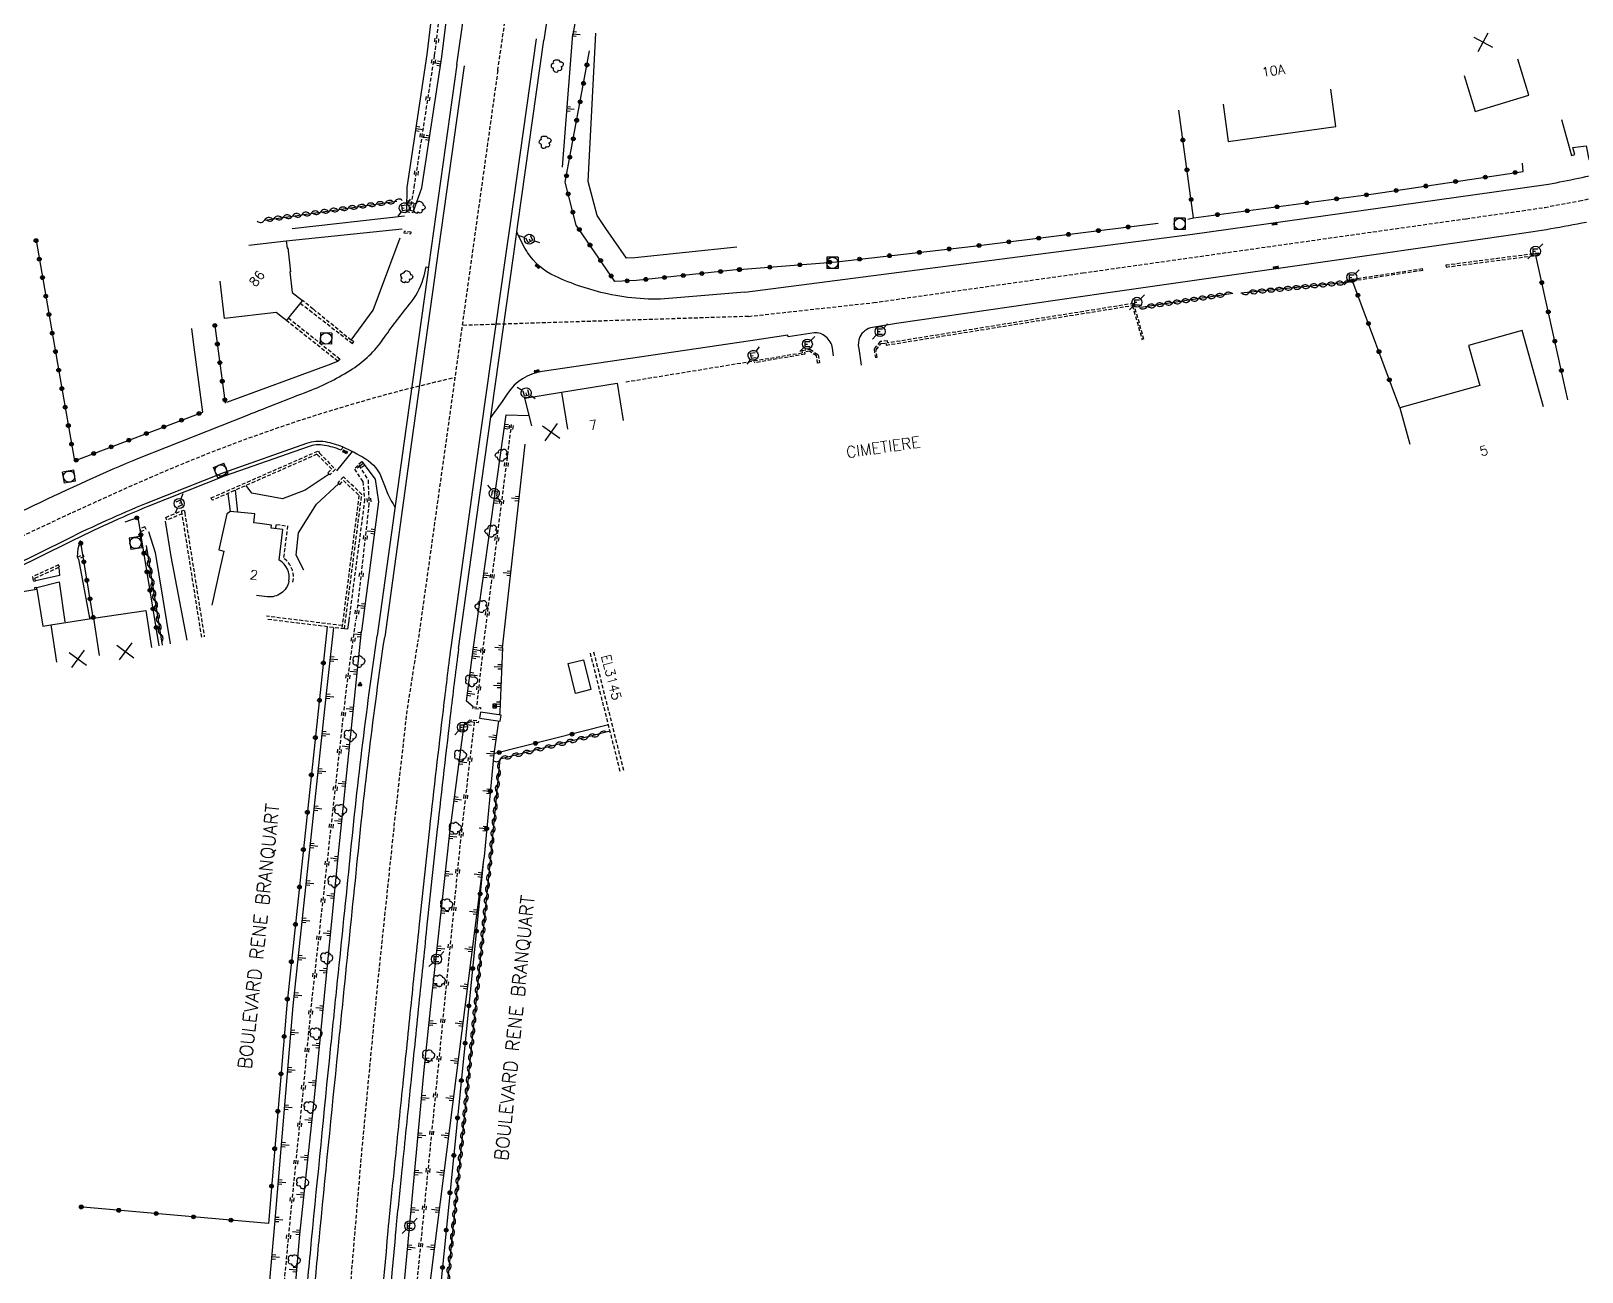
# Model space of a CAD drawing. Header units: millimetres. Extents: x 111000 to 112001, y 155000 to 156000.
# Drawn here: x 111459.2 to 111665.6, y 155247.1 to 155412.3 of the extents above; entities that cross this region are included whole.
import ezdxf
from ezdxf.enums import TextEntityAlignment as Align

# ---------------------------------------------------------------- set-up
doc = ezdxf.new("R2010")
doc.units = ezdxf.units.MM
doc.linetypes.add('DASHED', pattern=[0.75, 0.5, -0.25])
doc.layers.get('0').update_dxf_attribs({"linetype": 'CONTINUOUS'})
for name, color, linetype in [('W0001', 6, 'DASHED'), ('W0008', 7, 'CONTINUOUS'), ('W0100', 7, 'CONTINUOUS'), ('W0112', 1, 'DASHED'), ('W0211', 2, 'CONTINUOUS'), ('W0220', 5, 'DASHED'), ('W0300', 7, 'CONTINUOUS'), ('W0310', 3, 'CONTINUOUS'), ('W0322', 7, 'CONTINUOUS'), ('W0330', 7, 'CONTINUOUS'), ('W0334', 7, 'CONTINUOUS'), ('W0400', 7, 'CONTINUOUS'), ('W0420', 7, 'CONTINUOUS'), ('W0471', 7, 'CONTINUOUS'), ('W0851', 7, 'CONTINUOUS'), ('W0984', 7, 'CONTINUOUS'), ('W0989', 7, 'CONTINUOUS'), ('W0991', 7, 'CONTINUOUS'), ('W1102', 7, 'CONTINUOUS')]:
    doc.layers.add(name, color=color, linetype=linetype)
doc.styles.get("Standard").update_dxf_attribs({"font": 'romans.shx', "width": 0.85})

# ---------------------------------------------------------------- blocks, each defined once
blk = doc.blocks.new('t322o')
at = {"color": 0, "linetype": 'Continuous'}
for radius in [0.25, 0.15]:
    blk.add_circle((0, 0), radius, dxfattribs=at)
blk = doc.blocks.new('t310o')
at = {"color": 0, "linetype": 'Continuous'}
for centre, start, end in [((-0.5, 0.38), 216.8699, 323.1304), ((0.5, -0.37), 36.8699, 143.1303)]:
    blk.add_arc(centre, 0.625, start, end, dxfattribs=at)
blk = doc.blocks.new('t991o')
at = {"color": 0, "linetype": 'Continuous'}
for p, q in [((-1, 1), (1, -1)), ((-1, -1), (1, 1))]:
    blk.add_line(p, q, dxfattribs=at)
blk = doc.blocks.new('T300')
for p, q in [((-0.8, 0.51), (-0.86, 0.34)), ((-0.86, 0.34), (-0.86, 0.17)), ((-0.86, 0.17), (-0.74, 0.06)), ((-0.69, 0.63), (-0.8, 0.51)), ((-0.8, -0.06), (-0.74, 0.06)), ((-0.74, 0.06), (-0.69, 0.11)), ((-0.57, 0.69), (-0.69, 0.63)), ((-0.46, 0.69), (-0.57, 0.69)), ((-0.29, 0.63), (-0.46, 0.69)), ((-0.29, 0.63), (-0.17, 0.74)), ((-0.23, 0.57), (-0.29, 0.63)), ((-0.17, 0.74), (-0.06, 0.8)), ((-0.06, 0.8), (0.06, 0.8)), ((0.06, 0.8), (0.23, 0.74)), ((0.23, 0.74), (0.34, 0.63)), ((0.34, 0.63), (0.4, 0.51)), ((0.46, 0.46), (0.34, 0.46)), ((0.4, 0.51), (0.4, 0.46)), ((0.57, 0.4), (0.46, 0.46)), ((0.57, 0.4), (0.69, 0.29)), ((0.69, 0.29), (0.74, 0.17)), ((0.74, 0.06), (0.69, -0.17)), ((0.74, 0.17), (0.74, 0.06)), ((-0.8, -0.17), (-0.8, -0.06)), ((-0.8, -0.23), (-0.8, -0.17)), ((-0.74, -0.34), (-0.8, -0.23)), ((-0.69, -0.4), (-0.74, -0.34)), ((-0.51, -0.46), (-0.69, -0.4)), ((-0.4, -0.46), (-0.51, -0.46)), ((-0.4, -0.46), (-0.34, -0.46)), ((-0.34, -0.46), (-0.34, -0.4)), ((-0.34, -0.51), (-0.34, -0.46)), ((-0.29, -0.63), (-0.34, -0.51)), ((-0.17, -0.74), (-0.29, -0.63)), ((-0.06, -0.8), (-0.17, -0.74)), ((0.06, -0.8), (-0.06, -0.8)), ((0.17, -0.74), (0.06, -0.8)), ((0.23, -0.69), (0.17, -0.74)), ((0.29, -0.46), (0.23, -0.46)), ((0.29, -0.63), (0.23, -0.69)), ((0.46, -0.4), (0.29, -0.46)), ((0.34, -0.51), (0.29, -0.63)), ((0.34, -0.51), (0.34, -0.46)), ((0.57, -0.34), (0.46, -0.4)), ((0.63, -0.29), (0.57, -0.34)), ((0.69, -0.17), (0.63, -0.29))]:
    blk.add_line(p, q)
blk = doc.blocks.new('T851')
for p, q in [((-0.25, -0.15), (0, 0.32)), ((0, 0.32), (0.25, -0.15)), ((-0.25, -0.15), (0.25, -0.15))]:
    blk.add_line(p, q)
for major_axis in [(-0.106, 0.106), (-0.0354, 0.0354), (-0.0236, 0.0236)]:
    blk.add_ellipse((0, 0), major_axis=major_axis, ratio=1, start_param=3.926991, end_param=10.210176)
blk = doc.blocks.new('T471')
for p, q in [((-0.333334, 0.333334), (-0.333334, -0.333334)), ((-0.333334, 0.333334), (0.333334, 0.333334)), ((-0.333334, 0), (0, 0)), ((0.500001, 0.500001), (1.000002, 1.000002)), ((-0.500001, -0.500001), (-1.000002, -1.000002)), ((-0.333334, -0.333334), (0.333334, -0.333334))]:
    blk.add_line(p, q)
blk.add_ellipse((0, 0), major_axis=(0.471405, 0.471405), ratio=1, start_param=5.4977871438, end_param=11.780972451)
blk = doc.blocks.new('t330o')
at = {"color": 0, "linetype": 'Continuous'}
for p, q in [((0.25, -0.25), (-0.25, 0.25)), ((-0.25, -0.25), (0.25, 0.25)), ((-0.25, 0.25), (-0.25, -0.25)), ((0.25, 0.25), (-0.25, 0.25)), ((0.25, -0.25), (0.25, 0.25)), ((-0.25, -0.25), (0.25, -0.25)), ((-0.25, -0.25), (-0.25, -0.25))]:
    blk.add_line(p, q, dxfattribs=at)
blk = doc.blocks.new('t211o')
at = {"color": 0, "linetype": 'Continuous'}
for p, q in [((-0.29, 0.5), (-0.29, 0)), ((0, 1), (0, 0)), ((0.29, 0.5), (0.29, 0))]:
    blk.add_line(p, q, dxfattribs=at)
blk = doc.blocks.new('t220o')
at = {"color": 0, "linetype": 'Continuous'}
for p, q in [((-0.25, 0.25), (0.25, 0.25)), ((-0.25, -0.25), (0.25, -0.25))]:
    blk.add_line(p, q, dxfattribs=at)
blk = doc.blocks.new('T420')
for p, q in [((0.75, 0.75), (-0.75, 0.75)), ((-0.75, 0.75), (-0.75, -0.75)), ((0.75, 0.75), (0.75, -0.75)), ((0.75, -0.75), (-0.75, -0.75))]:
    blk.add_line(p, q)
blk.add_ellipse((0, 0), major_axis=(-0.53, 0.53), ratio=1, start_param=3.926991, end_param=10.210176)
blk = doc.blocks.new('T400')
for p, q in [((-0.15, 0.3), (0.15, 0.3)), ((-0.15, -0.25), (-0.15, 0.3)), ((-0.15, 0.15), (0.15, 0.15)), ((-0.15, 0), (0.15, 0)), ((0.15, 0.3), (0.15, -0.25)), ((-0.15, -0.15), (0.15, -0.15)), ((-0.15, -0.25), (-0.15, -0.3)), ((-0.15, -0.3), (0.15, -0.3)), ((0.15, -0.3), (0.15, -0.25))]:
    blk.add_line(p, q)

msp = doc.modelspace()

# ---------------------------------------------------------------- linework, layer by layer
at = {"layer": 'W0001'}
for points in [[(111521.31, 155407.08), (111529.02, 155459.93), (111542.37, 155554.33), (111554.45, 155639.69), (111561.96, 155692.76), (111570.77, 155754.75), (111575.61, 155788.73), (111579.41, 155815.55), (111583, 155840.1)], [(111554.67, 155374.33), (111571.34, 155376.17), (111599.17, 155380.12), (111650.17, 155387.34), (111657.62, 155388.4), (111660.65, 155388.85), (111665.27, 155389.71), (111669.8, 155390.71), (111679.42, 155392.99), (111691.83, 155396.34), (111704.57, 155400.53), (111715.89, 155404.69), (111725.91, 155408.6), (111745.86, 155417.54), (111763.65, 155425.97), (111801.64, 155443.97), (111812.75, 155450.01), (111816.06, 155450.69), (111818.77, 155451.49), (111823.01, 155451.83), (111830.94, 155451)]]:
    msp.add_lwpolyline(points, dxfattribs=at)
at = {"layer": 'W0001', "flags": 128}
for points in [[(111521.31, 155407.08), (111517.68, 155381.08), (111510.69, 155331.03)], [(111554.67, 155374.33), (111516.57, 155373.13)], [(111493.92, 155143.55), (111496.32, 155180.63), (111497.92, 155202.52), (111498.83, 155213.43), (111500, 155226.12), (111501.75, 155245.65), (111503.14, 155262.22), (111505.3, 155285.06), (111507.67, 155307.76), (111509.26, 155321.87), (111510.69, 155331.03)]]:
    msp.add_lwpolyline(points, dxfattribs=at)
msp.add_lwpolyline([(111000, 155065.35), (111055.13, 155098.12, 0.005031), (111060.45, 155101.35, 0.038896), (111099.16, 155129.82), (111132.87, 155161.85, -0.042143), (111182.7, 155201.78, -0.031173), (111199.26, 155212.1, -0.0041), (111214.33, 155220.08), (111252.55, 155239.91), (111346.76, 155289.06), (111394.07, 155312.91), (111447.53, 155339.92, -0.013605), (111474.75, 155352.75, -0.047657), (111515.6, 155366.21, 1.722825)], format="xyb", dxfattribs=at)
at = {"layer": 'W0008', "flags": 128}
for points in [[(111515.85, 155407.85), (111530.32, 155508.54), (111530.32, 155508.54), (111551.33, 155656.81), (111558.71, 155708.97), (111558.71, 155708.97), (111561.34, 155728.08), (111566.57, 155764.2), (111566.57, 155764.2), (111577.52, 155840.9)], [(111588.47, 155839.3), (111585.4, 155818.63), (111576.76, 155757.67), (111576.76, 155757.67), (111567.59, 155693.38), (111555.24, 155606.22), (111555.24, 155606.22), (111543.38, 155521.98), (111532.98, 155448.52), (111527.45, 155411.13), (111527.45, 155411.13)], [(111515.1, 155330.26), (111518.5, 155354.81), (111522.38, 155382.38), (111522.99, 155386.71), (111526.46, 155411.27)], [(111516.84, 155407.71), (111513.13, 155381.11), (111512.95, 155379.78), (111509.79, 155357.27), (111506.26, 155331.65)]]:
    msp.add_lwpolyline(points, dxfattribs=at)
for points in [[(111554.19, 155377.57), (111613.76, 155385.3), (111653.9, 155390.9), (111653.9, 155390.9), (111661.15, 155391.93, 0.003), (111669.1, 155393.57, 0.0123)], [(111666.19, 155386.84, -0.0124), (111656.71, 155385.23), (111632.04, 155381.7), (111632.04, 155381.7), (111601.94, 155377.36), (111574.37, 155373.37), (111571.18, 155372.86, 0.2387), (111569.48, 155371.59, 0.1442), (111569.34, 155370.06), (111569.69, 155367.82), (111569.69, 155367.82)], [(111554.19, 155377.57), (111544.61, 155376.74, -0.076551), (111535.93, 155377.32, -0.052736), (111528.93, 155379.68, -0.143096), (111525.27, 155382.86, -0.00482), (111525.1, 155383.13, -0.0428), (111523.85, 155385.61, -1.772764)], [(111566, 155369.1), (111565.86, 155370.09, 0.185), (111564.97, 155371.61, 0.2113), (111563.4, 155372.14), (111559.97, 155371.59), (111559.93, 155371.81), (111554.95, 155371.08)], [(111554.95, 155371.08), (111527.23, 155367.01, 0.213144), (111522.61, 155364.08, -0.015671), (111520.37, 155360.92, 2.092288)], [(111325.08, 155274.55), (111348.11, 155286.46), (111352.36, 155287.54), (111353.78, 155288.1), (111369.13, 155296.07), (111380.16, 155301.81), (111395.66, 155309.83), (111405.76, 155315.08), (111424.75, 155324.98), (111436.51, 155330.99), (111453.07, 155339.31), (111464.08, 155344.73, -0.016171), (111474.54, 155349.47), (111484.85, 155353.55), (111495.9, 155357.45, -0.129077), (111498.35, 155357.66, -0.059528), (111500.67, 155356.96, -0.034173), (111503.67, 155355.4, -0.176827), (111505.97, 155352.5, 0.057038), (111507.63, 155348.94, -0.966)], [(111490.56, 155178.86), (111492.08, 155199.81, -0.000064), (111492.81, 155208.47, -0.000237), (111493.01, 155210.82, -0.000008), (111495.61, 155241.25, -0.000466), (111495.65, 155241.77, -0.002547), (111496.54, 155251.36, -0.00096), (111499.06, 155276.78, -0.000221), (111499.89, 155284.89, -0.000109), (111501.58, 155301.34, -0.012702), (111505.27, 155331.78, -0.000755)], [(111516.09, 155330.12, 0.002873), (111515.06, 155321.78, 0.00179), (111513.25, 155306.05, 0.002141), (111511.84, 155292.88, 0.000051), (111510.8, 155282.78, 0.000048), (111509.7, 155271.99, 0.000068), (111508.54, 155260.71, 0.000105), (111507.8, 155253.41, 0.003394), (111507.71, 155252.48, 0.000072), (111503.86, 155208.65, 0.001484), (111503.65, 155206.19), (111502.81, 155195.71), (111501.41, 155176.1, 0.052714), (111502.25, 155174.09, 0.079304), (111503.13, 155172.95, 0.01118), (111504.69, 155171.56, 0.047464), (111505.09, 155171.27, 0.002946), (111506.09, 155170.71, 0.009508), (111506.4, 155170.55), (111510.13, 155168.66, 0.007571), (111510.55, 155168.46, -0.000857), (111514.28, 155166.71, -0.00408), (111516.19, 155165.78, -0.00147), (111518.28, 155164.75, -0.00147)]]:
    msp.add_lwpolyline(points, format="xyb", dxfattribs=at)
at = {"layer": 'W0008'}
for points in [[(111342.29, 155290.05), (111372.35, 155305.58), (111378.01, 155308.5), (111378.06, 155308.43), (111385.35, 155312.19), (111385.3, 155312.29), (111404.97, 155322.44), (111446.17, 155342.63), (111459.63, 155349.19, -0.014411), (111473.65, 155355.52), (111488, 155361.2, -0.001853), (111496.11, 155364.37, 0.051018), (111501.97, 155367.35, 0.097848), (111506.03, 155371.27, -0.020245), (111509.53, 155375.9, 0.096467), (111511.4, 155379.35, 0.039015), (111511.76, 155380.91), (111512.09, 155380.86)], [(111489.38, 155143.55), (111490.67, 155165.11), (111491.57, 155178.89), (111493.08, 155199.73, -0.000064), (111493.81, 155208.39, -0.000237), (111494.01, 155210.74, -0.000008), (111496.6, 155241.17, -0.000466), (111496.65, 155241.69, -0.002547), (111497.53, 155251.26, -0.00096), (111500.06, 155276.67, -0.000221), (111500.88, 155284.79, -0.000109), (111502.57, 155301.24, -0.012703), (111506.26, 155331.64, -0.012703)], [(111498.47, 155143.55), (111499.44, 155161.75), (111500.41, 155176.16), (111501.81, 155195.79), (111502.66, 155206.27, -0.001484), (111502.87, 155208.74, -0.000072), (111506.72, 155252.57, -0.003394), (111506.81, 155253.51, -0.000105), (111507.55, 155260.81, -0.000068), (111508.7, 155272.09, -0.000048), (111509.81, 155282.88, -0.000051), (111510.85, 155292.98, -0.002141), (111512.26, 155306.16, -0.001789), (111514.07, 155321.9, -0.002873), (111515.1, 155330.25)]]:
    msp.add_lwpolyline(points, format="xyb", dxfattribs=at)
for points in [[(111474.82, 155345.68), (111475.71, 155342.89), (111477.71, 155330.75)], [(111479.99, 155331.22), (111477.86, 155342.36), (111477.07, 155347.06)]]:
    msp.add_lwpolyline(points, dxfattribs=at)
at = {"layer": 'W0008', "flags": 128}
msp.add_lwpolyline([(111518.87, 155320.84), (111521.61, 155320.42), (111521.74, 155321.24), (111519, 155321.65)], close=True, dxfattribs=at)
at = {"layer": 'W0100', "flags": 128}
for points in [[(111649.92, 155406.41), (111651.38, 155401.63), (111658.51, 155403.8), (111658.51, 155403.8), (111657.05, 155408.59)], [(111617.83, 155402.59), (111618.52, 155397.64), (111632.85, 155399.62), (111632.85, 155399.62), (111632.16, 155404.58)]]:
    msp.add_lwpolyline(points, dxfattribs=at)
at = {"layer": 'W0100'}
for points in [[(111662.86, 155400.57), (111664.19, 155395.75), (111664.64, 155395.88), (111664.39, 155396.81), (111666.14, 155397.04), (111666.5, 155395.22), (111682.49, 155398.18), (111681.16, 155403)], [(111488.19, 155383.82), (111493.16, 155384.39), (111493.27, 155383.43), (111493.36, 155383.45), (111493.73, 155380.28), (111493.63, 155380.26), (111493.95, 155377.53), (111495.31, 155376.46), (111493.73, 155374.48), (111493.18, 155373.78), (111492.67, 155374.19), (111491.82, 155374.86), (111484.94, 155374.06), (111484.36, 155379.02)], [(111660.47, 155362.3), (111657.63, 155372.44), (111650.52, 155370.45), (111652.01, 155365.13), (111641.37, 155362.15), (111642.71, 155357.33)], [(111525.84, 155359.77), (111524.91, 155363.45), (111529.81, 155364.24), (111537.2, 155365.42), (111537.99, 155360.49)], [(111493.51, 155339.06), (111493.51, 155339.06), (111493.45, 155338.83), (111493.37, 155338.6), (111493.26, 155338.38), (111493.14, 155338.17), (111493, 155337.97), (111492.84, 155337.79), (111492.66, 155337.62), (111492.47, 155337.47), (111492.27, 155337.33), (111492.05, 155337.22), (111491.83, 155337.13), (111491.59, 155337.06), (111491.36, 155337.01), (111491.11, 155336.98), (111490.87, 155336.98), (111490.63, 155337), (111489.2, 155337.18)]]:
    msp.add_lwpolyline(points, dxfattribs=at)
for points in [[(111493.51, 155339.06, 0.330124), (111492.2, 155341.87), (111492.72, 155345.96), (111491.16, 155346.15), (111491.21, 155346.55), (111489.65, 155346.75), (111488.83, 155346.85), (111488.98, 155348.06), (111485.74, 155348.36), (111485.26, 155348.05), (111484.19, 155343.23), (111484.83, 155343.08), (111484.31, 155340.71), (111483.24, 155335.89)], [(111450.3, 155329.86), (111448.01, 155334.31), (111453, 155336.88), (111453.79, 155337.01, -0.305204), (111456.79, 155337.5), (111459.98, 155338), (111460.76, 155333.08), (111461.84, 155333.25), (111467.52, 155334.13), (111474.46, 155335.19), (111475.21, 155330.25)]]:
    msp.add_lwpolyline(points, format="xyb", dxfattribs=at)
at = {"layer": 'W0100', "flags": 128}
msp.add_lwpolyline([(111532.7, 155328.62), (111533.7, 155324.64), (111531.67, 155324.13), (111530.66, 155328.11)], close=True, dxfattribs=at)
at = {"layer": 'W0112'}
for points in [[(111509.12, 155388.28), (111510.07, 155388.17), (111510.1, 155388.36), (111509.15, 155388.47)], [(111508.81, 155385.46), (111509.76, 155385.34), (111509.77, 155385.53), (111508.83, 155385.64)], [(111659.86, 155382.75), (111647.47, 155381.14), (111647.51, 155380.9), (111659.9, 155382.5)], [(111635, 155379.28), (111644.35, 155380.69), (111644.39, 155380.45), (111635.04, 155379.04)], [(111483.31, 155349.84), (111483.17, 155350.16), (111497.43, 155356.43), (111497.57, 155356.13), (111499.7, 155353.99), (111498.96, 155353.23), (111498.71, 155353.48), (111499.21, 155353.99), (111497.24, 155355.97)], [(111473.66, 155346.06), (111473.79, 155345.71), (111474.5, 155345.97), (111474.36, 155346.32)], [(111459.5, 155339.08), (111459.79, 155339.14), (111459.72, 155339.49), (111462.98, 155340.95), (111462.86, 155341.23), (111459.38, 155339.67)], [(111466.1, 155342.64), (111466.23, 155342.37), (111465.49, 155342.01), (111465.36, 155342.28)]]:
    msp.add_lwpolyline(points, close=True, dxfattribs=at)
for points in [[(111495.03, 155376.11), (111496.24, 155375.17), (111501.96, 155370.73), (111502.17, 155371), (111501.79, 155371.15), (111496.73, 155375.3), (111495.31, 155376.46)], [(111493.44, 155374.12), (111500.29, 155368.68), (111500.02, 155368.37), (111493.18, 155373.78)], [(111607.31, 155371.25), (111605.95, 155376.06), (111573.21, 155370.79), (111573.19, 155371.08), (111572.2, 155370.98), (111571.38, 155369.95), (111571.57, 155368.86), (111571.81, 155368.9), (111571.65, 155369.88), (111572.33, 155370.74), (111572.96, 155370.8), (111572.98, 155370.5), (111605.77, 155375.78), (111607.07, 155371.19)], [(111555.4, 155368.41), (111561.88, 155369.5), (111561.82, 155369.8), (111562.85, 155369.96), (111563.94, 155369.23), (111564.12, 155368.14), (111563.88, 155368.09), (111563.71, 155369.08), (111562.79, 155369.7), (111562.11, 155369.59), (111562.17, 155369.29), (111555.44, 155368.16)], [(111538.34, 155365.61), (111555.4, 155368.41)], [(111503.2, 155355), (111502.22, 155354), (111503.34, 155352.33), (111503.59, 155349.94), (111501.48, 155333.82)], [(111500.9, 155332.73), (111503.21, 155350.62), (111500.77, 155352.98), (111500.02, 155352.19), (111500.27, 155351.95), (111500.78, 155352.48), (111502.84, 155350.49), (111500.55, 155332.78)], [(111479.31, 155348.05), (111477.27, 155347.2), (111477.12, 155347.57), (111479.24, 155348.46)], [(111481.91, 155331.61), (111479.24, 155348.46), (111479.59, 155348.54), (111479.64, 155348.2), (111482.25, 155331.68)], [(111459.98, 155338), (111459.95, 155338.22), (111459.66, 155338.18), (111459.68, 155337.95)], [(111500.9, 155332.73), (111490.49, 155334)], [(111500.6, 155333.17), (111490.54, 155334.4)]]:
    msp.add_lwpolyline(points, dxfattribs=at)
msp.add_lwpolyline([(111491.77, 155346.08), (111491.84, 155346.62), (111493.33, 155346.43), (111492.79, 155342.15, -0.296429), (111494.05, 155338.95)], format="xyb", dxfattribs=at)
at = {"layer": 'W0112', "flags": 128}
for points in [[(111537.6, 155313.75), (111533.57, 155329.75)], [(111538.08, 155313.87), (111534.05, 155329.87)]]:
    msp.add_lwpolyline(points, dxfattribs=at)
for points in [[(111517.71, 155320.38), (111518.76, 155320.24), (111518.79, 155320.43), (111517.74, 155320.58)], [(111518.02, 155322.33), (111519.03, 155322.24), (111519.01, 155322.02), (111518, 155322.11)]]:
    msp.add_lwpolyline(points, close=True, dxfattribs=at)
at = {"layer": 'W0211'}
for points in [[(111550.7, 155549.05), (111546.14, 155526.51), (111539.15, 155476.66), (111541.55, 155475.1), (111539.53, 155464.53), (111534.57, 155429.62), (111531.25, 155411.64)], [(111515.52, 155438.18), (111515.33, 155438.2), (111515.33, 155438.2), (111511.89, 155409.21)], [(111513.87, 155408.91), (111517.61, 155438.86)], [(111531.27, 155411.92), (111529.86, 155394.19)], [(111510.1, 155388.36), (111511.2, 155391.44), (111513.87, 155408.91)], [(111518.04, 155329.96), (111522.42, 155361.23), (111525.5, 155361.14)], [(111521.92, 155330.19), (111524.94, 155357.32)], [(111503.2, 155355), (111504.99, 155352.66), (111505.45, 155349.62), (111503.19, 155332.42)], [(111485.75, 155177.1), (111485.71, 155177.86), (111485.76, 155179.32), (111489, 155223.94), (111491.64, 155253.47), (111494.09, 155282.54), (111498.57, 155324.53), (111499.47, 155332.91)], [(111488.06, 155177.02), (111488.72, 155177.65), (111490.61, 155202.41), (111492.33, 155220.98), (111494.95, 155252.09), (111496.94, 155270.34), (111500.17, 155303.27), (111503.19, 155332.42)], [(111518.02, 155322.33), (111517.13, 155323.12), (111518.04, 155329.96)], [(111521.92, 155330.19), (111521.59, 155321.7), (111521.53, 155321.27)], [(111503.64, 155173.61), (111503.26, 155174.24), (111505.43, 155204.46), (111506.54, 155220.5), (111511.53, 155273.99), (111512.55, 155283.71), (111514.91, 155305.56), (111516.84, 155319.97), (111517.71, 155320.38)], [(111521.41, 155320.45), (111520.8, 155316.09)], [(111519.43, 155301.99), (111510.35, 155230.53), (111510, 155226.33), (111505.79, 155173.69), (111505.39, 155173.48)]]:
    msp.add_lwpolyline(points, dxfattribs=at)
at = {"layer": 'W0211', "flags": 128}
for points in [[(111511.89, 155409.21), (111509.19, 155391.49), (111509.15, 155388.47)], [(111501.48, 155333.82), (111501.32, 155332.68), (111500.9, 155332.73)]]:
    msp.add_lwpolyline(points, dxfattribs=at)
at = {"layer": 'W0220'}
for p, q in [((111512.91, 155409.1), (111516.58, 155439.02)), ((111512.93, 155411.36), (111512.9, 155411.12)), ((111513.43, 155411.3), (111513.4, 155411.05)), ((111512.9, 155411.12), (111512.87, 155410.87)), ((111513.4, 155411.05), (111513.37, 155410.81))]:
    msp.add_line(p, q, dxfattribs=at)
for points in [[(111509.63, 155388.41), (111510.19, 155391.52), (111512.91, 155409.1)], [(111519.32, 155329.81), (111523.15, 155359.92)], [(111502.81, 155354.5), (111504.04, 155352.54), (111504.17, 155349.4), (111502.43, 155333.89)]]:
    msp.add_lwpolyline(points, dxfattribs=at)
at = {"layer": 'W0220', "flags": 128}
for points in [[(111487.01, 155177.06), (111490.82, 155223.63), (111493.86, 155255.79), (111495.41, 155271.08), (111496.49, 155282.36), (111501.17, 155324.74), (111502.43, 155333.89)], [(111519.32, 155329.81), (111518.47, 155322.33)], [(111518.17, 155320.31), (111516.39, 155305.04), (111508.02, 155220.26), (111506.74, 155202.84), (111504.57, 155173.56)]]:
    msp.add_lwpolyline(points, dxfattribs=at)
at = {"layer": 'W0310'}
for points in [[(111490.28, 155387.16), (111507.88, 155389.67)], [(111619.14, 155377.39), (111606.89, 155375.52)], [(111474.52, 155343.83), (111476.66, 155330.54)]]:
    msp.add_lwpolyline(points, dxfattribs=at)
at = {"layer": 'W0310', "flags": 128}
for points in [[(111635.11, 155378.94), (111620.18, 155377.42), (111620.18, 155377.42)], [(111536.25, 155319.09), (111521.6, 155315.39), (111520.3, 155301.9), (111513.04, 155230.03), (111507.39, 155174.23)]]:
    msp.add_lwpolyline(points, dxfattribs=at)
at = {"layer": 'W0322'}
for points in [[(111553.14, 155383.55), (111539.54, 155382.12), (111538.43, 155382.07), (111535.7, 155386.05), (111534.52, 155387.76), (111533.36, 155392.3), (111534.37, 155412.06)], [(111553.45, 155380.56), (111539.77, 155379.13), (111536.91, 155378.99), (111532.64, 155385.21), (111531.75, 155386.5), (111530.29, 155392.2), (111533.53, 155409.67)], [(111613.92, 155387.46), (111611.93, 155401.77)], [(111459.86, 155384.42), (111463.07, 155366.02), (111464.98, 155355.1), (111482.04, 155361.58)], [(111483.65, 155373.13), (111483.84, 155371.75), (111485.04, 155362.77)], [(111476.25, 155330.46), (111473.43, 155347.55), (111471.69, 155346.92)], [(111467.45, 155334.26), (111465.76, 155344.47)], [(111498.61, 155333.01), (111493.23, 155282.63), (111490.78, 155253.55), (111465.59, 155255.77)], [(111536.04, 155319.93), (111520.8, 155316.09), (111519.48, 155302.42), (111519.43, 155301.99), (111512.17, 155230.11), (111506.52, 155174.32)]]:
    msp.add_lwpolyline(points, dxfattribs=at)
at = {"layer": 'W0322', "flags": 128}
for points in [[(111613.14, 155387.29), (111613.92, 155387.46), (111637.87, 155390.64), (111657.76, 155393.64), (111657.76, 155393.64), (111657.69, 155394.74)], [(111553.45, 155380.56), (111566.39, 155381.61), (111584.63, 155383.68), (111609.18, 155386.74), (111609.18, 155386.74)], [(111663.73, 155363.22), (111659.44, 155382.44)], [(111641.37, 155362.15), (111635.11, 155378.94), (111635.11, 155378.94)]]:
    msp.add_lwpolyline(points, dxfattribs=at)
at = {"layer": 'W0334', "flags": 128}
for points in [[(111516.09, 155330.12), (111519.49, 155354.67), (111523.43, 155382.67), (111523.98, 155386.57), (111527.45, 155411.13)], [(111515.85, 155407.85), (111512.14, 155381.25), (111511.9, 155379.49), (111508.8, 155357.41), (111505.27, 155331.78)]]:
    msp.add_lwpolyline(points, dxfattribs=at)
at = {"layer": 'W0334'}
for points in [[(111508.91, 155387.66), (111493.93, 155386)], [(111493.16, 155384.39), (111508.58, 155386.01)], [(111501.79, 155371.15), (111504.72, 155375.15), (111505.71, 155377.78), (111508.32, 155384.8)], [(111482.04, 155361.58), (111480.81, 155370.92), (111480.58, 155372.71)], [(111485.25, 155362.92), (111498.78, 155367.87), (111500.02, 155368.37)], [(111499.88, 155353.76), (111501.96, 155356.35)], [(111498.86, 155353.34), (111495.67, 155351.18), (111492.65, 155350.04), (111488.56, 155350.78), (111487.83, 155351.83)], [(111495.52, 155340.54), (111494.49, 155342.54), (111494.81, 155345.51), (111497.18, 155349.32), (111500.16, 155352.06)], [(111485.74, 155348.36), (111485.41, 155350.77)], [(111486.35, 155351.18), (111486.67, 155348.27)], [(111465.36, 155342.28), (111465.47, 155343.43), (111465.76, 155344.47)], [(111465.5, 155342.02), (111466.97, 155334.14)], [(111462.89, 155340.91), (111462.97, 155339.81), (111460.01, 155339.17), (111459.79, 155339.14)], [(111459.95, 155338.22), (111462.93, 155338.97), (111463.68, 155333.64)]]:
    msp.add_lwpolyline(points, dxfattribs=at)
msp.add_lwpolyline([(111500.67, 155356.96), (111500.45, 155356.51, 0.058899), (111498.26, 155357.16, 0.129077), (111496.07, 155356.98), (111485.03, 155353.08), (111474.73, 155349.01, 0.016166), (111464.3, 155344.28), (111453.29, 155338.86), (111436.74, 155330.54), (111424.98, 155324.53), (111405.99, 155314.64), (111395.89, 155309.39), (111380.39, 155301.37), (111369.36, 155295.63), (111353.99, 155287.65), (111352.51, 155287.07), (111348.29, 155285.99), (111325.31, 155274.11), (111314.07, 155268.26), (111294.13, 155257.9), (111278.71, 155249.9)], format="xyb", dxfattribs=at)
at = {"layer": 'W1102'}
for p, q in [((111529.81, 155364.24), (111530.6, 155359.3)), ((111461.84, 155333.25), (111462.58, 155328.3)), ((111467.52, 155334.13), (111468.28, 155329.18))]:
    msp.add_line(p, q, dxfattribs=at)

# ---------------------------------------------------------------- block references
at = {"layer": 'W0211'}
for p, rotation in [((111531.27, 155411.92), 265.4670981108177), ((111513.73, 155407.98), 81.29709833330224), ((111530.48, 155401.96), 265.4670981108177), ((111510.39, 155399.32), 261.3336410898644), ((111512.22, 155398.09), 81.29709833330224), ((111509.16, 155389.41), 269.1020874488382), ((111522.2, 155359.67), 262.0334527776127), ((111503.38, 155354.77), 127.3841631802307), ((111520.81, 155349.77), 262.0334527776127), ((111524.13, 155350.07), 83.65248184333883), ((111504.93, 155345.67), 82.50924417410144), ((111519.43, 155339.86), 262.0334527776127), ((111523.03, 155340.13), 83.65248184333883), ((111503.63, 155335.75), 82.50924417410144), ((111503.14, 155331.96), 84.093330322241), ((111499.02, 155328.71), 263.8982779392109), ((111517.93, 155329.1), 262.3986427833296), ((111518.04, 155329.96), 262.0334527776127), ((111521.92, 155330.19), 83.65248184333883), ((111502.63, 155326.99), 84.09333032194118), ((111517.6, 155326.62), 262.3986427841926), ((111521.82, 155327.69), 87.73286751394443), ((111521.72, 155325.19), 87.73286751425701), ((111498.49, 155323.74), 263.8982779394063), ((111517.27, 155324.14), 262.3986427837988), ((111521.63, 155322.7), 87.73286751399557), ((111502.11, 155322.02), 84.09333032232352), ((111497.96, 155318.77), 263.8982779394071), ((111516.84, 155319.97), 262.3809741642892), ((111521.1, 155318.26), 81.99652346072317), ((111501.6, 155317.04), 84.0933303223486), ((111520.8, 155316.09), 84.47701446536536), ((111516.18, 155315.01), 262.3809741640985), ((111497.43, 155313.8), 263.8982779393727), ((111501.08, 155312.07), 84.09333032243822), ((111515.51, 155310.06), 262.3809741649924), ((111520.32, 155311.11), 84.47701446531052), ((111496.9, 155308.83), 263.8982779393734), ((111500.57, 155307.1), 84.09333032239493), ((111519.83, 155306.13), 84.47701446528325), ((111496.36, 155303.86), 263.898277939374), ((111514.86, 155305.1), 263.82406820356), ((111500.06, 155302.12), 84.38978400053608), ((111514.32, 155300.13), 263.8240682035223), ((111519.18, 155299.97), 82.75475952604218), ((111495.83, 155298.88), 263.8982779393388), ((111499.57, 155297.15), 84.38978400128258), ((111495.3, 155293.91), 263.8982779393392), ((111513.79, 155295.16), 263.8240682034867), ((111518.55, 155295.01), 82.7547595262002), ((111499.08, 155292.17), 84.3897840009702), ((111513.25, 155290.18), 263.8240682035071), ((111517.92, 155290.05), 82.75475952582029), ((111494.77, 155288.94), 263.8982779393396), ((111498.59, 155287.2), 84.38978400062958), ((111512.71, 155285.21), 263.8240682034739), ((111517.29, 155285.09), 82.75475952594611), ((111494.24, 155283.97), 263.8982779393033), ((111498.11, 155282.22), 84.3897840012895), ((111493.79, 155278.99), 265.1953055452566), ((111512.18, 155280.24), 264.0216752068567), ((111516.65, 155280.13), 82.75475952612372), ((111497.62, 155277.24), 84.38978400070532), ((111511.66, 155275.27), 264.0216752071567), ((111516.02, 155275.17), 82.75475952632065), ((111493.37, 155274.01), 265.1953055456502), ((111497.13, 155272.27), 84.389784000532), ((111492.95, 155269.03), 265.1953055452716), ((111511.19, 155270.29), 264.6736660270178), ((111515.39, 155270.21), 82.7547595258169), ((111496.61, 155267.29), 83.79103684502934), ((111510.72, 155265.31), 264.6736660268782), ((111514.76, 155265.25), 82.75475952601914), ((111492.53, 155264.04), 265.1953055455435), ((111496.07, 155262.32), 83.79103684511647), ((111510.26, 155260.33), 264.6736660267341), ((111514.13, 155260.29), 82.7547595261989), ((111492.11, 155259.06), 265.1953055450689), ((111495.53, 155257.35), 83.79103684532788), ((111491.69, 155254.08), 265.1953055451745), ((111509.79, 155255.36), 264.6736660275718), ((111513.5, 155255.33), 82.75475952563362), ((111494.98, 155252.38), 83.79103684567949), ((111509.33, 155250.38), 264.6736660274812), ((111512.87, 155250.37), 82.7547595258676), ((111491.25, 155249.1), 264.8793902657523), ((111494.56, 155247.4), 85.18338350003503)]:
    msp.add_blockref('t211o', p, dxfattribs=dict(at, rotation=rotation))
at = {"layer": 'W0220'}
for p, rotation in [((111512.78, 155408.27), 81.22969647600264), ((111512.02, 155403.33), 81.22969647600264), ((111511.25, 155398.39), 81.22969647600264), ((111510.49, 155393.44), 81.22969647600264), ((111523.11, 155359.57), 82.74660196008324), ((111522.47, 155354.61), 82.74660196008324), ((111504.15, 155349.86), 272.3732916890917), ((111521.84, 155349.65), 82.74660196008324), ((111503.66, 155344.88), 263.6218150717507), ((111521.21, 155344.69), 82.74660196008324), ((111503.11, 155339.92), 263.6218150717507), ((111520.58, 155339.73), 82.74660196008324), ((111502.55, 155334.95), 263.6218150717507), ((111519.95, 155334.77), 82.74660196008324), ((111502.08, 155331.31), 82.1432634867272), ((111519.32, 155329.81), 82.74660196008324), ((111501.39, 155326.36), 82.1432634867272), ((111518.75, 155324.84), 263.5227155346475), ((111500.8, 155321.39), 83.70164187517025), ((111500.25, 155316.42), 83.70164187517025), ((111517.59, 155315.34), 263.3517494649554), ((111499.7, 155311.45), 83.70164187517025), ((111517.01, 155310.38), 263.3517494649554), ((111499.16, 155306.48), 83.70164187517025), ((111516.43, 155305.41), 263.3517494649554), ((111498.61, 155301.51), 83.70164187517025), ((111515.94, 155300.44), 264.3602066630414), ((111498.06, 155296.54), 83.70164187517025), ((111515.44, 155295.46), 264.3602066630414), ((111497.51, 155291.57), 83.70164187517025), ((111514.95, 155290.48), 264.3602066630414), ((111496.96, 155286.6), 83.70164187517025), ((111514.46, 155285.51), 264.3602066630414), ((111496.42, 155281.63), 84.52585702228538), ((111513.97, 155280.53), 264.3602066630414), ((111495.95, 155276.65), 84.52585702228538), ((111513.48, 155275.56), 264.3602066630414), ((111495.47, 155271.68), 84.52585702228538), ((111512.99, 155270.58), 264.3602066630414), ((111494.97, 155266.7), 84.19756986967226), ((111512.5, 155265.61), 264.3602066630414), ((111494.46, 155261.73), 84.19756986967226), ((111512, 155260.63), 264.3602066630414), ((111493.96, 155256.75), 84.19756986967226), ((111511.51, 155255.65), 264.3602066630414), ((111493.48, 155251.78), 84.60136204269246), ((111511.02, 155250.68), 264.3602066630414)]:
    msp.add_blockref('t220o', p, dxfattribs=dict(at, rotation=rotation))
at = {"layer": 'W0300'}
for p, rotation in [((111529.24, 155407.79), 104.4032412252399), ((111527.62, 155397.64), 104.4032412252399), ((111510.86, 155388.92), 81.29709833330224), ((111509.19, 155379.67), 81.29709833330224), ((111521.78, 155355.79), 262.1575595369537), ((111520.4, 155345.69), 262.1575595369537), ((111519.08, 155335.64), 262.1575595369537)]:
    msp.add_blockref('T300', p, dxfattribs=dict(at, rotation=rotation))
for p in [(111502.86, 155328.37), (111517.86, 155325.81), (111501.73, 155318.5), (111516.39, 155315.84), (111500.44, 155308.56), (111515.69, 155306.18), (111499.56, 155299.06), (111514.55, 155295.98), (111498.59, 155288.86), (111513.55, 155285.85), (111497.17, 155278.81), (111512.15, 155275.89), (111496.38, 155269.01), (111495.38, 155258.96), (111494.26, 155248.59)]:
    msp.add_blockref('T300', p, dxfattribs=at)
at = {"layer": 'W0310'}
for p, rotation in [((111497.7, 155388.22), 8.09366427132269), ((111498.94, 155388.4), 8.09366427132269), ((111500.18, 155388.57), 8.09366427132269), ((111501.42, 155388.75), 8.09366427132269), ((111502.66, 155388.92), 8.09366427132269), ((111503.89, 155389.1), 8.09366427132269), ((111505.13, 155389.28), 8.09366427132269), ((111506.37, 155389.45), 8.09366427132269), ((111507.61, 155389.63), 8.09366427132269), ((111490.28, 155387.16), 8.09366427132269), ((111491.52, 155387.34), 8.09366427132269), ((111492.75, 155387.52), 8.09366427132269), ((111493.99, 155387.69), 8.09366427132269), ((111495.23, 155387.87), 8.09366427132269), ((111496.47, 155388.04), 8.09366427132269), ((111624.78, 155377.89), 185.8025416957254), ((111625.93, 155378.01), 185.8025416957254), ((111627.08, 155378.12), 185.8025416957254), ((111628.23, 155378.24), 185.8025416957254), ((111629.37, 155378.36), 185.8025416957254), ((111630.52, 155378.47), 185.8025416957254), ((111631.67, 155378.59), 185.8025416957254), ((111632.82, 155378.71), 185.8025416957254), ((111633.97, 155378.82), 185.8025416957254), ((111608.86, 155375.82), 188.6814360355043), ((111610, 155376), 188.6814360355043), ((111611.14, 155376.17), 188.6814360355043), ((111612.29, 155376.34), 188.6814360355043), ((111613.43, 155376.52), 188.6814360355043), ((111614.57, 155376.69), 188.6814360355043), ((111615.71, 155376.87), 188.6814360355043), ((111616.85, 155377.04), 188.6814360355043), ((111618, 155377.22), 188.6814360355043), ((111621.33, 155377.54), 185.8025416957254), ((111622.48, 155377.66), 185.8025416957254), ((111623.63, 155377.77), 185.8025416957254), ((111607.72, 155375.65), 188.6814360355043), ((111474.75, 155342.39), 279.1676401527801), ((111474.99, 155340.91), 279.1676401527801), ((111475.23, 155339.42), 279.1676401527801), ((111475.47, 155337.94), 279.1676401527801), ((111475.7, 155336.46), 279.1676401527801), ((111475.94, 155334.98), 279.1676401527801), ((111476.18, 155333.5), 279.1676401527801), ((111476.42, 155332.02), 279.1676401527801), ((111531.89, 155317.99), 194.1645450721648), ((111533.34, 155318.36), 194.1645450721648), ((111534.8, 155318.72), 194.1645450721648), ((111523.16, 155315.79), 194.1645450721648), ((111524.62, 155316.15), 194.1645450721648), ((111526.07, 155316.52), 194.1645450721648), ((111527.53, 155316.89), 194.1645450721648), ((111528.98, 155317.26), 194.1645450721648), ((111530.43, 155317.62), 194.1645450721648), ((111521.71, 155315.42), 194.1645450721648), ((111521.47, 155314.01), 264.4770144630424), ((111521.33, 155312.51), 264.4770144630424), ((111521.04, 155309.53), 264.4770144630424), ((111521.18, 155311.02), 264.4770144630424), ((111520.89, 155308.04), 264.4770144630424), ((111520.6, 155305.05), 264.4770144630424), ((111520.75, 155306.54), 264.4770144630424), ((111520.46, 155303.56), 264.4770144630424), ((111520.31, 155302.06), 264.4770144630424), ((111520.01, 155299.08), 264.2313661543782), ((111520.16, 155300.57), 264.2313661543782), ((111519.86, 155297.59), 264.2313661543782), ((111519.56, 155294.6), 264.2313661543782), ((111519.71, 155296.09), 264.2313661543782), ((111519.41, 155293.11), 264.2313661543782), ((111519.26, 155291.62), 264.2313661543782), ((111518.96, 155288.63), 264.2313661543782), ((111519.11, 155290.12), 264.2313661543782), ((111518.81, 155287.14), 264.2313661543782), ((111518.66, 155285.65), 264.2313661543782), ((111518.36, 155282.66), 264.2313661543782), ((111518.51, 155284.15), 264.2313661543782), ((111518.2, 155281.17), 264.2313661543782), ((111517.9, 155278.19), 264.2313661543782), ((111518.05, 155279.68), 264.2313661543782), ((111517.75, 155276.69), 264.2313661543782), ((111517.6, 155275.2), 264.2313661543782), ((111517.3, 155272.22), 264.2313661543782), ((111517.45, 155273.71), 264.2313661543782), ((111517.15, 155270.72), 264.2313661543782), ((111517, 155269.23), 264.2313661543782), ((111516.7, 155266.25), 264.2313661543782), ((111516.85, 155267.74), 264.2313661543782), ((111516.55, 155264.75), 264.2313661543782), ((111516.24, 155261.77), 264.2313661543782), ((111516.4, 155263.26), 264.2313661543782), ((111516.09, 155260.28), 264.2313661543782), ((111515.94, 155258.78), 264.2313661543782), ((111515.64, 155255.8), 264.2313661543782), ((111515.79, 155257.29), 264.2313661543782), ((111515.49, 155254.31), 264.2313661543782), ((111515.19, 155251.32), 264.2313661543782), ((111515.34, 155252.81), 264.2313661543782), ((111515.04, 155249.83), 264.2313661543782), ((111514.89, 155248.34), 264.2313661543782), ((111514.74, 155246.84), 264.2313661543782)]:
    msp.add_blockref('t310o', p, dxfattribs=dict(at, rotation=rotation))
at = {"layer": 'W0322'}
for p, rotation in [((111533.18, 155407.81), 79.49464580776744), ((111532.73, 155405.36), 79.49464580776744), ((111532.27, 155402.9), 79.49464580776744), ((111531.81, 155400.44), 79.49464580776744), ((111531.36, 155397.98), 79.49464580776744), ((111612.48, 155397.81), 97.8854145105102), ((111530.9, 155395.52), 79.49464580776744), ((111530.45, 155393.06), 79.49464580776744), ((111613.03, 155393.85), 97.8854145105102), ((111652.74, 155392.88), 8.574362963203791), ((111656.7, 155393.48), 8.574362963203791), ((111530.69, 155390.63), 104.4032412252399), ((111636.92, 155390.51), 7.571763746549461), ((111640.87, 155391.09), 8.574362963203791), ((111644.83, 155391.69), 8.574362963203791), ((111648.79, 155392.29), 8.574362963203791), ((111531.31, 155388.21), 104.4032412252399), ((111613.58, 155389.89), 97.8854145105102), ((111621.06, 155388.4), 7.571763746549461), ((111625.02, 155388.93), 7.571763746549461), ((111628.99, 155389.46), 7.571763746549461), ((111632.95, 155389.99), 7.571763746549461), ((111605.21, 155386.24), 7.102005339326909), ((111617.09, 155387.88), 7.571763746549461), ((111459.86, 155384.42), 279.8992527214787), ((111532.17, 155385.89), 124.5004278467407), ((111589.33, 155384.26), 7.102005339326909), ((111593.3, 155384.76), 7.102005339326909), ((111597.27, 155385.25), 7.102005339326909), ((111601.24, 155385.75), 7.102005339326909), ((111533.58, 155383.83), 124.5004278467407), ((111573.44, 155382.41), 6.466312538810768), ((111577.42, 155382.86), 6.466312538810768), ((111581.39, 155383.31), 6.466312538810768), ((111585.36, 155383.77), 7.102005339326909), ((111460.29, 155381.95), 279.8992527214787), ((111535, 155381.77), 124.5004278467407), ((111548.48, 155380.04), 185.9751097921127), ((111550.97, 155380.3), 185.9751097921127), ((111553.45, 155380.56), 185.9751097921127), ((111553.53, 155380.57), 4.619975820003498), ((111557.52, 155380.89), 4.619975820003498), ((111561.5, 155381.21), 4.619975820003498), ((111565.49, 155381.54), 4.619975820003498), ((111569.47, 155381.96), 6.466312538810768), ((111460.72, 155379.49), 279.8992527214787), ((111536.41, 155379.71), 124.5004278467407), ((111538.53, 155379.07), 182.8443495204988), ((111541.02, 155379.26), 185.9751097921127), ((111543.51, 155379.52), 185.9751097921127), ((111546, 155379.78), 185.9751097921127), ((111660.25, 155378.83), 102.5784425302518), ((111461.15, 155377.03), 279.8992527214787), ((111635.78, 155377.14), 110.4415051523312), ((111461.58, 155374.57), 279.8992527214787), ((111661.12, 155374.93), 102.5784425302518), ((111462.01, 155372.1), 279.8992527214787), ((111483.65, 155373.13), 277.6349466905357), ((111637.18, 155373.39), 110.4415051523312), ((111462.44, 155369.64), 279.8992527214787), ((111483.99, 155370.65), 277.6349466905357), ((111638.58, 155369.64), 110.4415051523312), ((111661.99, 155371.02), 102.5784425302518), ((111484.32, 155368.17), 277.6349466905357), ((111462.87, 155367.18), 279.8992527214787), ((111484.65, 155365.69), 277.6349466905357), ((111639.97, 155365.89), 110.4415051523312), ((111662.86, 155367.12), 102.5784425302518), ((111463.3, 155364.71), 279.8992527214787), ((111463.73, 155362.25), 279.8992527214787), ((111481.55, 155361.4), 20.81791671781998), ((111484.98, 155363.22), 277.6349466905357), ((111464.16, 155359.79), 279.8992527214787), ((111476.88, 155359.62), 20.81791671781998), ((111479.22, 155360.51), 20.81791671781998), ((111464.59, 155357.33), 279.8992527214787), ((111472.21, 155357.84), 20.81791671781998), ((111474.54, 155358.73), 20.81791671781998), ((111465.2, 155355.18), 20.81791671781998), ((111467.53, 155356.07), 20.81791671781998), ((111469.87, 155356.96), 20.81791671781998), ((111473.27, 155347.5), 199.8777227703868), ((111473.81, 155345.26), 99.33329172196086), ((111465.81, 155344.12), 99.39459877364123), ((111474.22, 155342.79), 99.33329172196086), ((111466.22, 155341.65), 99.39459877364123), ((111466.63, 155339.19), 99.39459877364123), ((111474.62, 155340.32), 99.33329172196086), ((111467.04, 155336.72), 99.39459877364123), ((111475.03, 155337.86), 99.33329172196086), ((111475.43, 155335.39), 99.33329172196086), ((111467.45, 155334.26), 99.39459877364123), ((111475.84, 155332.92), 99.33329172196086), ((111498.1, 155328.18), 83.89827793895651), ((111497.57, 155323.21), 83.89827793895651), ((111497.03, 155318.24), 83.89827793895651), ((111531.19, 155318.71), 194.1645450722608), ((111521.5, 155316.26), 194.1645450722608), ((111526.34, 155317.49), 194.1645450722608), ((111496.5, 155313.27), 83.89827793895651), ((111520.32, 155311.11), 264.4770144651602), ((111495.97, 155308.3), 83.89827793895651), ((111519.83, 155306.13), 264.4770144651602), ((111495.44, 155303.33), 83.89827793895651), ((111494.91, 155298.35), 83.89827793895651), ((111518.97, 155297.45), 264.2313661530796), ((111494.38, 155293.38), 83.89827793895651), ((111518.47, 155292.47), 264.2313661530796), ((111493.84, 155288.41), 83.89827793895651), ((111517.97, 155287.5), 264.2313661530796), ((111493.31, 155283.44), 83.89827793895651), ((111517.47, 155282.52), 264.2313661530796), ((111492.88, 155278.46), 85.19530554568087), ((111516.96, 155277.55), 264.2313661530796), ((111492.46, 155273.48), 85.19530554568087), ((111516.46, 155272.57), 264.2313661530796), ((111492.04, 155268.49), 85.19530554568087), ((111515.96, 155267.6), 264.2313661530796), ((111491.62, 155263.51), 85.19530554568087), ((111515.46, 155262.62), 264.2313661530796), ((111491.2, 155258.53), 85.19530554568087), ((111514.95, 155257.65), 264.2313661530796), ((111465.88, 155255.75), 174.949978519472), ((111470.86, 155255.31), 174.949978519472), ((111475.84, 155254.87), 174.949978519472), ((111480.82, 155254.43), 174.949978519472), ((111485.8, 155253.99), 174.949978519472), ((111514.45, 155252.67), 264.2313661530796), ((111513.95, 155247.7), 264.2313661530796)]:
    msp.add_blockref('t322o', p, dxfattribs=dict(at, rotation=rotation))
at = {"layer": 'W0330'}
msp.add_blockref('t330o', (111520.89, 155322.44), dxfattribs=at)
at = {"layer": 'W0400'}
for p, rotation in [((111624.71, 155386.66), 98.20644204855435), ((111526.62, 155381.03), 48.32106601930683), ((111624.88, 155380.84), 97.13947771092161), ((111526.5, 155367.02), 285.2517687885772), ((111500.98, 155356.29), 241.6826728471583)]:
    msp.add_blockref('T400', p, dxfattribs=dict(at, rotation=rotation))
at = {"layer": 'W0420'}
for p in [(111612.06, 155386.65), (111565.84, 155381.45)]:
    msp.add_blockref('T420', p, dxfattribs=at)
for p, rotation in [((111498.46, 155371.39), 358.1098970795177), ((111464.26, 155353), 279.8992527214787), ((111484.45, 155353.82), 202.7619893506617), ((111473.1, 155344.16), 8.691897401434703)]:
    msp.add_blockref('T420', p, dxfattribs=dict(at, rotation=rotation))
at = {"layer": 'W0471'}
for p, rotation in [((111508.86, 155388.8), 8.09366427132172), ((111525.51, 155384.61), 117.4084583456048), ((111555.3, 155369.14), 9.319669879191776), ((111525.09, 155364.14), 104.1833927777357), ((111520.84, 155350.75), 262.1575595369537), ((111478.91, 155349.42), 202.7619893506617)]:
    msp.add_blockref('T471', p, dxfattribs=dict(at, rotation=rotation))
for p in [(111659.41, 155383.01), (111634.97, 155379.53), (111606.38, 155376.21), (111572.19, 155372.32), (111562.51, 155370.65), (111516.6, 155319.63), (111513.15, 155288.75), (111509.6, 155253.24)]:
    msp.add_blockref('T471', p, dxfattribs=at)
at = {"layer": 'W0851'}
msp.add_blockref('T851', (111502.96, 155325.32), dxfattribs=at)
at = {"layer": 'W0991'}
for p, rotation in [((111652.46, 155410.84), 16.98537219962725), ((111528.4, 155358.93), 279.5880454105106), ((111471.75, 155329.72), 278.6918974017083), ((111465.43, 155328.74), 278.8064455374969)]:
    msp.add_blockref('t991o', p, dxfattribs=dict(at, rotation=rotation))

# ---------------------------------------------------------------- texts
at = {"layer": 'W0984'}
for s, height, rotation, p in [('CIMETIERE', 1.5, 8.2651, (111572.61, 155356.93)), ('EL3145', 1.25, 284.1348, (111536.44, 155326.28))]:
    msp.add_text(s, height=height, rotation=rotation, dxfattribs=at).set_placement(p, align=Align.MIDDLE)
at = {"layer": 'W0989'}
for rotation, p in [(83.8983, (111489.58, 155291.8)), (84.2179, (111523.62, 155279.58))]:
    msp.add_text('BOULEVARD RENE BRANQUART', height=1.75, rotation=rotation, dxfattribs=at).set_placement(p, align=Align.MIDDLE)
at = {"layer": 'W0991'}
for s, rotation, p in [('10A', 7.8854, (111624.52, 155407.05)), ('86', 51.5284, (111489.25, 155379.38)), ('7', 9.1066, (111534.02, 155359.87)), ('5', 15.6373, (111652.54, 155356.45)), ('2', 352.6747, (111488.86, 155339.9))]:
    msp.add_text(s, height=1.25, rotation=rotation, dxfattribs=at).set_placement(p, align=Align.MIDDLE)

doc.saveas('drawing.dxf')
